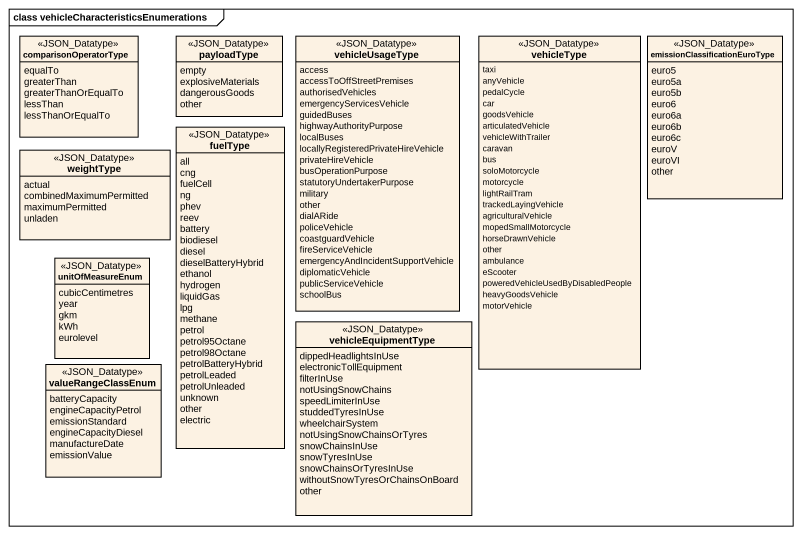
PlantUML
@startuml
mainframe class vehicleCharacteristicsEnumerations
hide circle
hide empty members
enum comparisonOperatorType <<JSON_Datatype>> {
  equalTo
  greaterThan
  greaterThanOrEqualTo
  lessThan
  lessThanOrEqualTo
}
enum payloadType <<JSON_Datatype>> {
  empty
  explosiveMaterials
  dangerousGoods
  other
}
enum vehicleUsageType <<JSON_Datatype>> {
  access
  accessToOffStreetPremises
  authorisedVehicles
  emergencyServicesVehicle
  guidedBuses
  highwayAuthorityPurpose
  localBuses
  locallyRegisteredPrivateHireVehicle
  privateHireVehicle
  busOperationPurpose
  statutoryUndertakerPurpose
  military
  other
  dialARide
  policeVehicle
  coastguardVehicle
  fireServiceVehicle
  emergencyAndIncidentSupportVehicle
  diplomaticVehicle
  publicServiceVehicle
  schoolBus
}
enum vehicleType <<JSON_Datatype>> {
  taxi
  anyVehicle
  pedalCycle
  car
  goodsVehicle
  articulatedVehicle
  vehicleWithTrailer
  caravan
  bus
  soloMotorcycle
  motorcycle
  lightRailTram
  trackedLayingVehicle
  agriculturalVehicle
  mopedSmallMotorcycle
  horseDrawnVehicle
  other
  ambulance
  eScooter
  poweredVehicleUsedByDisabledPeople
  heavyGoodsVehicle
  motorVehicle
}
enum "emissionClassificationEuroType" as emissionClassificationEuroTy <<JSON_Datatype>> {
  euro5
  euro5a
  euro5b
  euro6
  euro6a
  euro6b
  euro6c
  euroV
  euroVI
  other
}
enum weightType <<JSON_Datatype>> {
  actual
  combinedMaximumPermitted
  maximumPermitted
  unladen
}
enum fuelType <<JSON_Datatype>> {
  all
  cng
  fuelCell
  ng
  phev
  reev
  battery
  biodiesel
  diesel
  dieselBatteryHybrid
  ethanol
  hydrogen
  liquidGas
  lpg
  methane
  petrol
  petrol95Octane
  petrol98Octane
  petrolBatteryHybrid
  petrolLeaded
  petrolUnleaded
  unknown
  other
  electric
}
enum unitOfMeasureEnum <<JSON_Datatype>> {
  cubicCentimetres
  year
  gkm
  kWh
  eurolevel
}
enum vehicleEquipmentType <<JSON_Datatype>> {
  dippedHeadlightsInUse
  electronicTollEquipment
  filterInUse
  notUsingSnowChains
  speedLimiterInUse
  studdedTyresInUse
  wheelchairSystem
  notUsingSnowChainsOrTyres
  snowChainsInUse
  snowTyresInUse
  snowChainsOrTyresInUse
  withoutSnowTyresOrChainsOnBoard
  other
}
enum valueRangeClassEnum <<JSON_Datatype>> {
  batteryCapacity
  engineCapacityPetrol
  emissionStandard
  engineCapacityDiesel
  manufactureDate
  emissionValue
}
@enduml
